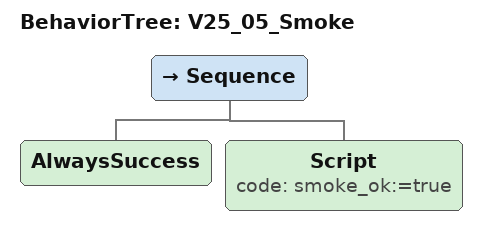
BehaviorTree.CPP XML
<root BTCPP_format="4">
  <BehaviorTree ID="V25_05_Smoke">
    <Sequence>
      <AlwaysSuccess/>
      <Script code="smoke_ok:=true"/>
    </Sequence>
  </BehaviorTree>
</root>
